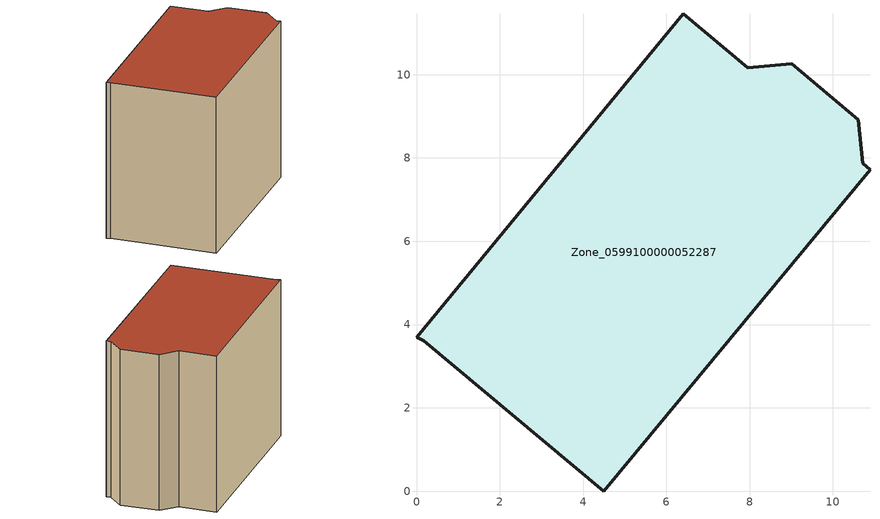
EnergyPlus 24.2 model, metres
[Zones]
Zone_0599100000052287
 floor ground (C_G): 0.17,3.61 0,3.7 6.4,11.46 7.95,10.17 9.01,10.26 10.61,8.92 10.71,7.87 10.89,7.72 4.49,0 z0
 wall outside (C_F): 10.89,7.72 10.71,7.87 10.61,8.92 9.01,10.26 7.95,10.17 6.4,11.46 0,3.7 0.17,3.61 4.49,0 10.89,7.72 z0:8.52
 roof outside (C_R): 7.95,10.17 6.4,11.46 0,3.7 0.17,3.61 4.49,0 10.89,7.72 10.71,7.87 10.61,8.92 9.01,10.26 z8.52
[BUILDING]
Pand.0599100000052287: North Axis=0; Terrain=City; Loads Convergence Tolerance Value=0.04; Temperature Convergence Tolerance Value=0.4; Solar Distribution=FullExterior; Maximum Number of Warmup Days=25; Minimum Number of Warmup Days=1
[Site:Location]
Rotterdam.The.Hague.AP_ZH_NLD Design_Conditions: Latitude=51.96; Longitude=4.45; Time Zone=1; Elevation=-4.5
[SITE:GROUNDTEMPERATURE:BUILDINGSURFACE]
18, 18, 18, 18, 18, 18, 18, 18, 18, 18, 18, 18
[MATERIAL] Thermal Absorptance=0.9; Solar Absorptance=0.7; Visible Absorptance=0.7
Name | Roughness | Thickness | Conductivity | Density | Specific Heat
G.TI.1946 | MediumSmooth | 0.15 | 1 | 540 | 1210
F.TI.1946 | Rough | 0.3 | 0.857143 | 1920 | 840
R.TI.1946 | MediumRough | 0.2 | 0.1 | 1500 | 1000
[CONSTRUCTION]
C_G: G.TI.1946
C_F: F.TI.1946
C_R: R.TI.1946
[ZONE]
Zone_0599100000052287: Type=1; Multiplier=1; Ceiling Height=Autocalculate; Volume=Autocalculate; Floor Area=autocalculate; Part of Total Floor Area=Yes
[ZONEINFILTRATION:DESIGNFLOWRATE]
Infil_Zone_0599100000052287: Zone or ZoneList or Space or SpaceList=Zone_0599100000052287; Schedule=AlwaysOn; Design Flow Rate Calculation Method=Flow/Area; Flow Rate per Floor Area=0.003; Constant Term Coefficient=1; Temperature Term Coefficient=0; Velocity Term Coefficient=0; Velocity Squared Term Coefficient=0
[HVACTEMPLATE:ZONE:IDEALLOADSAIRSYSTEM]
Zone_0599100000052287: Maximum Heating Supply Air Temperature=50; Minimum Cooling Supply Air Temperature=13; Maximum Heating Supply Air Humidity Ratio=0.0156; Minimum Cooling Supply Air Humidity Ratio=0.0077; Heating Limit=NoLimit; Cooling Limit=NoLimit; Dehumidification Control Type=ConstantSensibleHeatRatio; Cooling Sensible Heat Ratio=0.7; Dehumidification Setpoint=60; Humidification Control Type=None; Humidification Setpoint=30; Outdoor Air Method=None; Outdoor Air Flow Rate per Person=0.00944; Outdoor Air Flow Rate per Zone Floor Area=0; Outdoor Air Flow Rate per Zone=0; Demand Controlled Ventilation Type=None; Outdoor Air Economizer Type=NoEconomizer; Heat Recovery Type=None; Sensible Heat Recovery Effectiveness=0.7; Latent Heat Recovery Effectiveness=0.65
[ZONECONTROL:THERMOSTAT]
ThermostatControl_Zone_0599100000052287: Zone or ZoneList=Zone_0599100000052287; Control Type Schedule=DualSetpointControlType; Control 1=Thermostat_Zone_0599100000052287; Temperature Difference Between Cutout And Setpoint=0
[THERMOSTATSETPOINT:DUALSETPOINT]
Thermostat_Zone_0599100000052287: Heating Setpoint Temperature Schedule=HeatingSetpoint_Zone_0599100000052287; Cooling Setpoint Temperature Schedule=CoolingSetpoint_Zone_0599100000052287
[SCHEDULE:COMPACT]
HeatingSetpoint_Zone_0599100000052287: Through: 12/31, For: AllDays, Until: 24:00, 21
CoolingSetpoint_Zone_0599100000052287: Through: 12/31, For: AllDays, Until: 24:00, 24
DualSetpointControlType: Through: 12/31, For: AllDays, Until: 24:00, 4
AlwaysOn: Through: 12/31, For: AllDays, Until: 24:00, 1
